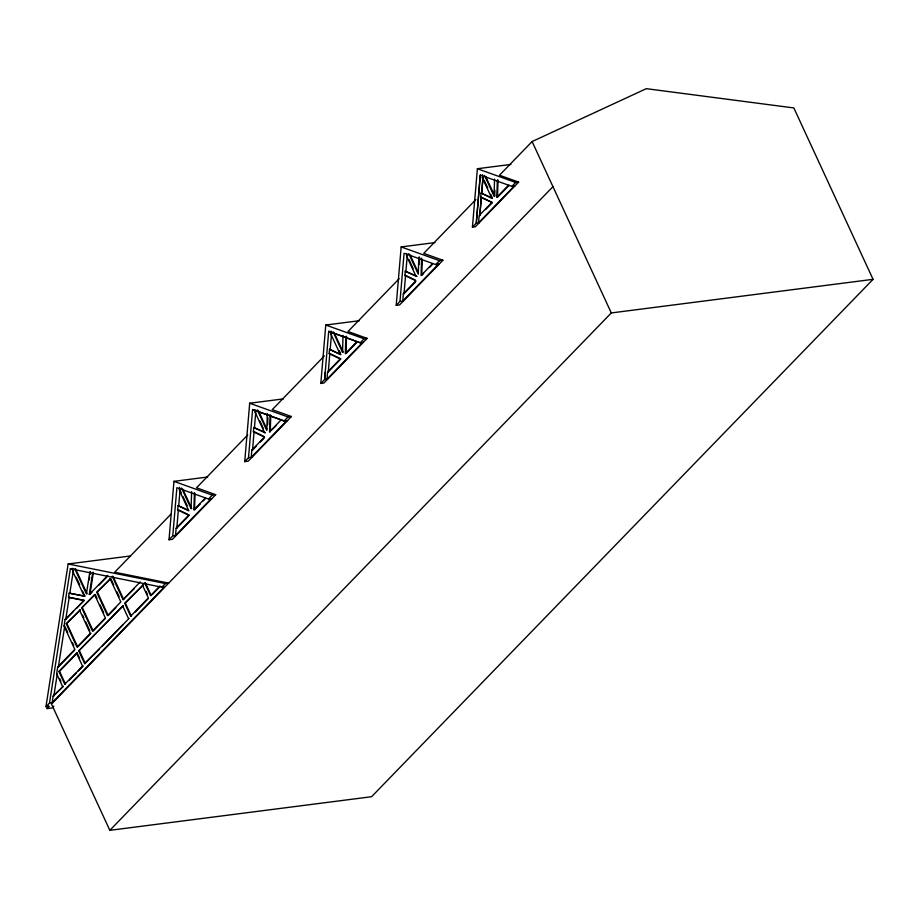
<?xml version="1.0" encoding="UTF-8"?>
<svg xmlns="http://www.w3.org/2000/svg" width="919" height="919" viewBox="0 0 919 919"><rect width="100%" height="100%" fill="white"/><g stroke="black" fill="none" stroke-linecap="round" stroke-linejoin="round"><path stroke-width="1.38" d="M267.314 413.516L266.797 430.448L257.286 409.863M267.659 424.716L267.866 417.663M276.045 425.761L269.589 431.815L270.117 414.538M270.266 431.723L270.76 415.779M334.309 332.931L343.212 352.207L342.534 352.299L343.051 335.378M345.854 336.4L345.326 353.654L356.871 341.742M346.532 336.308L346.003 353.574L356.583 342.649M182.835 489.218L191.749 508.494L191.072 508.575L191.623 491.631M194.426 492.63L193.852 509.93L205.465 497.949M195.058 493.871L194.529 509.838L200.342 503.853M418.834 257.205L418.271 274.172L408.76 253.587M419.282 264.19L419.512 257.113M421.626 258.205L421.063 275.516L432.688 263.523M422.269 259.445L421.741 275.424L423.682 273.425M494.881 190.279L494.698 195.931L494.02 196.023L494.571 179.056M497.374 180.067L496.8 197.367L508.425 185.385M498.052 179.975L497.489 197.286L509.103 185.293M514.847 186.006L511.906 186.385L480.292 175.024L476.295 223.122L472.423 227.131L477.386 168.728L510.872 164.432M485.611 209.532L492.354 202.582L480.683 197.286L481.028 193.024L492.481 198.205M481.028 193.024L491.803 198.286L482.303 177.735L482.555 174.736M479.844 215.483L481.361 197.206L480.683 197.286M481.717 192.933L482.98 177.643L482.303 177.735M325.211 372.252L324.591 379.536L320.811 383.441L325.774 325.027L359.329 320.72M475.87 199.584L423.739 253.368L442.901 260.249L399.616 304.901L396.204 305.338L401.166 246.935L434.894 242.605M396.204 305.338L399.983 301.443L404.084 253.242L435.709 264.58L439.121 264.144M405.256 271.208L416.744 276.355L405.256 271.208L404.888 275.482L415.916 280.823L403.338 293.804L402.717 301.087L438.432 264.235M406.726 253.885L406.554 255.873L416.066 276.447M403.338 293.804L404.015 293.712L405.566 275.39L404.888 275.482M405.934 271.128L407.232 255.781M247.67 435.032L196.528 487.794L215.689 494.675L172.416 539.315L169.004 539.752L173.967 481.349L207.683 477.018M169.004 539.752L172.783 535.846L176.885 487.667L208.498 499.017L211.898 498.58M188.338 510.183L178.056 505.622L177.689 509.896L188.717 515.226L176.138 528.207L175.518 535.501L211.221 498.661M179.607 487.311L179.354 490.298L188.855 510.861L178.056 505.622M176.138 528.207L176.816 528.115L178.366 509.804L177.689 509.896M178.734 505.542L180.032 490.206L181.227 492.779M324.396 355.871L272.265 409.656L291.415 416.537L248.141 461.189L244.73 461.625L249.692 403.223L283.42 398.892M244.73 461.625L248.498 457.731L252.599 409.506L284.132 420.971L287.544 420.534M253.77 427.507L265.281 432.654L253.77 427.507L253.403 431.769L264.454 437.111L251.84 450.126L251.232 457.386L286.854 420.626M264.592 432.746L255.068 412.137L255.241 410.15M251.84 450.126L252.53 450.034L254.081 431.677L253.403 431.769M254.448 427.415L255.758 412.045L255.068 412.137M363.281 342.396L360.214 342.787L328.692 331.334L324.591 379.536L327.658 379.145M341.006 354.493L329.519 349.358L329.151 353.62L340.191 358.961L327.589 371.954L326.969 379.237L362.591 342.477M329.519 349.358L340.329 354.585L330.817 334.011L331.07 331.024M327.589 371.954L328.278 371.862L329.829 353.528L329.151 353.62M330.197 349.266L331.38 335.309M480.292 175.024L476.295 223.122L479.236 222.754M479.752 215.574L481.315 197.229M481.671 193.001L482.992 177.47M53.888 706.137L52.119 707.952L47.064 708.606L49.27 706.332L45.95 706.757L68.144 563.967L130.303 555.995M45.95 706.757L49.488 703.104L70.372 568.781L73.003 568.447L72.601 571.09L84.203 596.19L84.881 596.109L82.561 591.089M49.488 703.104L52.13 702.759L53.153 696.154L63.239 686.367L53.153 696.154M62.561 686.459L56.656 673.684L57.679 667.068L74.818 649.388L64.054 626.08L65.077 619.475L84.226 600.337L76.449 608.355M83.537 600.429L68.511 597.396L69.166 593.169L84.881 596.109M53.842 696.062L57.334 673.593L56.656 673.684M57.679 667.068L58.356 666.976L64.732 626L64.054 626.08M65.077 619.475L65.754 619.383L69.189 597.304L84.226 600.337M69.844 593.077L73.061 572.376M89.844 571.836L86.409 593.915L74.807 568.804M89.235 580.027L89.671 577.27M90.096 574.501L90.521 571.744M91.911 592.399L89.292 594.49L92.727 572.411M89.97 594.409L93.405 572.319M47.064 708.606L48.259 706.068M89.292 594.49L107.764 575.432M65.754 619.383L73.531 611.365M98.724 585.38L107.466 576.351M170.945 514.192L114.68 572.238L168.694 583.106L165.374 583.542L68.144 563.967M399.145 278.744L348.002 331.506L367.163 338.387L323.879 383.051L320.811 383.441M552.951 186.66L51.487 704.046L109.832 830.328L371.586 796.716L873.05 279.33L793.855 107.948L646.31 88.672L532.112 141.56L499.476 175.23L518.626 182.111L475.353 226.752L472.423 227.131M66.26 623.806L80.217 610.009L66.26 623.806L77.024 647.102L90.303 633.409L79.539 610.101M94.565 594.604L105.329 617.901L92.52 631.123L81.745 607.827L94.565 594.604L95.243 594.513L97.035 598.395M96.771 592.33L110.728 578.533L96.771 592.33L107.534 615.627L120.814 601.922L110.05 578.625M81.745 607.827L95.243 594.513M269.589 431.815L281.145 419.891M491.665 202.662L479.167 215.574L478.558 222.835L514.169 186.097M176.816 528.115L188.429 516.145M203.248 500.855L205.178 498.856M252.53 450.034L256.401 446.037M260.284 442.028L264.167 438.03M328.278 371.862L340.869 358.869L329.829 353.528M404.015 293.712L415.629 281.731M429.495 267.429L432.401 264.431M208.498 499.017L212.278 495.111L215.689 494.675M291.415 416.537L288.003 416.973L284.132 420.971L252.599 409.506M435.709 264.58L439.489 260.686L442.901 260.249M367.163 338.387L364.096 338.778L360.214 342.787L328.692 331.334M511.906 186.385L515.685 182.49L518.626 182.111M112.256 576.339L123.031 599.647L140.17 581.957M58.356 666.976L74.542 650.284M78.655 646.046L90.992 633.317M105.019 618.832L93.198 631.031L82.434 607.735M115.805 607.712L108.224 615.535L97.448 592.238M123.031 599.647L134.185 588.746M77.23 653.053L59.54 671.307L65.444 684.092L64.767 684.173L58.862 671.398L76.553 653.145L77.23 653.053L79.597 658.165M78.758 650.87L123.238 605.598L78.758 650.87L84.663 663.644L99.286 649.182M124.766 603.404L143.146 585.058L124.766 603.404L130.67 616.178L131.348 616.098L125.444 603.312M64.767 684.173L83.135 665.838L78.218 670.904M84.663 663.644L129.142 618.372M130.67 616.178L148.361 597.924L142.468 585.139M159.975 585.943L150.578 595.638L144.674 582.864M69.373 680.037L76.254 672.938M102.273 646.103L123.169 624.529M135.288 612.031L148.062 598.843M152.198 594.582L159.722 586.827M70.372 568.781L161.836 587.184L165.374 583.542M52.13 702.759L164.478 586.85L161.836 587.184M109.832 830.328L611.296 312.942L873.05 279.33M399.983 301.443L403.395 300.995M330.817 334.011L331.506 333.919M248.498 457.731L251.909 457.294M172.783 535.846L176.195 535.409M72.601 571.09L73.279 570.998M68.511 597.396L69.189 597.304M58.862 671.398L59.54 671.307M69.166 593.169L84.203 596.19M477.386 168.728L515.685 182.49M401.166 246.935L439.489 260.686M325.774 325.027L364.096 338.778M249.692 403.223L288.003 416.973M173.967 481.349L212.278 495.111M254.081 431.677L263.902 436.433M405.566 275.39L415.377 280.134M178.366 509.804L189.394 515.145M481.361 197.206L492.354 202.582M532.112 141.56L611.296 312.942M485.783 176.643L494.698 195.931M484.508 175.437L494.02 196.023M484.175 180.216L487.736 187.924M490.7 194.346L491.895 196.919M410.035 254.793L418.363 272.794M409.024 259.64L413.182 268.647M333.034 331.736L342.534 352.299M339.226 350.644L340.421 353.206M258.561 411.069L266.889 429.081M259.916 421.063L263.489 428.794M181.56 488.012L191.072 508.575M183.007 496.628L187.166 505.634M145.351 582.772L151.256 595.558M146.098 591.445L147.281 593.996M112.945 576.259L123.709 599.556M111.337 579.832L113.726 585.012M116.713 591.48L119.102 596.661M122.56 605.678L128.465 618.464M100.033 604.874L103.617 612.64M75.484 568.723L87.087 593.823M76.185 577.27L79.666 584.806M82.618 615.19L83.813 617.786M85.605 621.669L89.798 630.733M66.938 623.714L77.701 647.022M79.448 650.778L85.352 663.552M65.329 627.286L67.719 632.467M72.509 642.829L73.704 645.414M76.553 653.145L82.457 665.919M59.689 678.704L60.872 681.255"/></g></svg>
